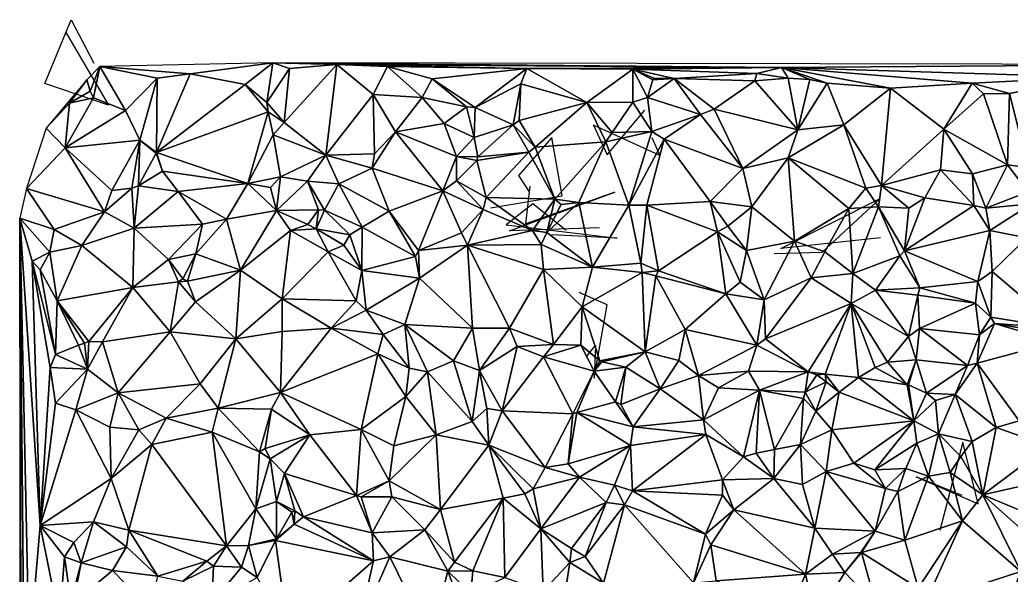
# Model space of a CAD drawing. Header units: metres. Extents: x -15 to 15.3, y -15.8 to 15.8.
# Drawn here: x -14.99 to 2.61, y 5.9 to 15.76 of the extents above; entities that cross this region are included whole.
import ezdxf

# ---------------------------------------------------------------- set-up
doc = ezdxf.new("R2010")
doc.units = ezdxf.units.M
doc.layers.add('CRACKS', color=1, linetype='Continuous')
doc.layers.add('STREET_MESH', color=7, linetype='Continuous')

msp = doc.modelspace()

# ---------------------------------------------------------------- linework, layer by layer
at = {"layer": 'CRACKS'}
for points in [[(-14.179, 15.542, 0.1), (-13.417, 14.244, 0.1), (-14.549, 14.628, 0.1), (-14.079, 15.757, 0.1), (-13.679, 14.988, 0.1)], [(-3.768, 13.667, 0.1), (-3.623, 13.352, 0.1), (-4.803, 13.888, 0.1), (-4.562, 13.363, 0.1), (-3.894, 14.152, 0.1)], [(-6.634, 12.421, 0.1), (-5.36, 12.633, 0.1), (-5.543, 13.667, 0.1), (-6.135, 12.997, 0.1), (-5.945, 12.706, 0.1)], [(-4.696, 12.066, 0.1), (-6.293, 12.014, 0.1), (-4.427, 12.7, 0.1), (-6.004, 12.136, 0.1), (-5.926, 12.805, 0.1)], [(0.293, 11.887, 0.1), (-1.478, 11.697, 0.1), (0.286, 12.586, 0.1), (-0.747, 11.626, 0.1), (-1.595, 11.604, 0.1)], [(-5.297, 12.026, 0.1), (-5.878, 12.495, 0.1), (-6.354, 12.121, 0.1), (-4.382, 11.881, 0.1), (-5.545, 11.94, 0.1)], [(-4.927, 9.784, 0.1), (-4.767, 9.979, 0.1), (-4.794, 9.398, 0.1), (-4.56, 10.7, 0.1), (-5.058, 10.919, 0.1)], [(1.744, 7.316, 0.1), (0.927, 7.649, 0.1), (2.028, 7.168, 0.1), (1.754, 8.261, 0.1), (1.347, 6.697, 0.1)]]:
    msp.add_polyline3d(points, dxfattribs=at)
at = {"layer": 'STREET_MESH'}
for points in [[(-11.967, 14.798), (-10.497, 14.992), (-13.572, 14.928)], [(-10.497, 14.992), (-11.967, 14.798), (-10.986, 14.607)], [(-10.603, 14.29), (-10.497, 14.992), (-10.986, 14.607)], [(-10.497, 14.992), (-10.603, 14.29), (-10.204, 14.892)], [(-10.497, 14.992), (-10.204, 14.892), (-9.36, 14.963)], [(-10.497, 14.992), (-1.465, 14.913), (5.683, 14.964)], [(-10.497, 14.992), (-9.36, 14.963), (-1.465, 14.913)], [(-1.465, 14.913), (4.058, 14.742), (5.683, 14.964)], [(-13.799, 14.692), (-13.74, 14.489), (-13.572, 14.928)], [(-13.74, 14.489), (-13.685, 14.376), (-13.572, 14.928)], [(-13.685, 14.376), (-13.113, 14.151), (-13.572, 14.928)], [(-13.113, 14.151), (-12.55, 14.722), (-13.572, 14.928)], [(-12.55, 14.722), (-11.967, 14.798), (-13.572, 14.928)], [(-11.967, 14.798), (-12.561, 13.403), (-10.986, 14.607)], [(-12.561, 13.403), (-11.967, 14.798), (-12.55, 14.722)], [(-10.204, 14.892), (-10.603, 14.29), (-10.297, 13.937)], [(-9.36, 14.963), (-10.297, 13.937), (-9.558, 13.355)], [(-10.204, 14.892), (-10.297, 13.937), (-9.36, 14.963)], [(-8.714, 14.431), (-9.36, 14.963), (-9.558, 13.355)], [(-5.989, 14.893), (-9.36, 14.963), (-8.462, 14.931)], [(-9.36, 14.963), (-5.989, 14.893), (-1.465, 14.913)], [(-9.36, 14.963), (-8.714, 14.431), (-8.462, 14.931)], [(-8.714, 14.431), (-7.847, 14.38), (-8.462, 14.931)], [(-7.669, 14.712), (-5.989, 14.893), (-8.462, 14.931)], [(-7.847, 14.38), (-7.669, 14.712), (-8.462, 14.931)], [(-6.905, 14.199), (-5.989, 14.893), (-7.669, 14.712)], [(-6.905, 14.199), (-6.096, 14.619), (-5.989, 14.893)], [(-6.096, 14.619), (-4.924, 14.293), (-5.989, 14.893)], [(-5.989, 14.893), (-4.106, 14.882), (-1.465, 14.913)], [(-5.989, 14.893), (-4.924, 14.293), (-4.106, 14.882)], [(-4.924, 14.293), (-4.106, 14.298), (-4.106, 14.882)], [(-4.106, 14.882), (-1.904, 14.806), (-1.465, 14.913)], [(-3.369, 14.719), (-1.904, 14.806), (-4.106, 14.882)], [(-4.106, 14.298), (-3.845, 14.381), (-4.106, 14.882)], [(-3.845, 14.381), (-3.752, 14.69), (-4.106, 14.882)], [(-3.729, 14.722), (-3.369, 14.719), (-4.106, 14.882)], [(-3.752, 14.69), (-3.729, 14.722), (-4.106, 14.882)], [(-1.904, 14.806), (-3.369, 14.719), (-1.938, 14.676)], [(-1.344, 14.725), (-1.904, 14.806), (-1.938, 14.676)], [(-1.904, 14.806), (-1.344, 14.725), (-1.465, 14.913)], [(-1.465, 14.913), (-1.344, 14.725), (-0.962, 14.697)], [(1.923, 14.631), (4.058, 14.742), (-1.465, 14.913)], [(0.47, 14.546), (1.923, 14.631), (-1.465, 14.913)], [(-0.653, 14.633), (-1.465, 14.913), (-0.962, 14.697)], [(-0.653, 14.633), (0.47, 14.546), (-1.465, 14.913)], [(-14.11, 14.279), (-13.799, 14.692), (-14.52, 13.834)], [(-14.11, 14.279), (-13.74, 14.489), (-13.799, 14.692)], [(-12.55, 14.722), (-13.113, 14.151), (-12.857, 13.623)], [(-12.561, 13.403), (-12.55, 14.722), (-12.857, 13.623)], [(-7.847, 14.38), (-7.058, 14.213), (-7.669, 14.712)], [(-7.058, 14.213), (-6.905, 14.199), (-7.669, 14.712)], [(-6.096, 14.619), (-6.905, 14.199), (-6.229, 13.896)], [(-6.123, 13.971), (-6.096, 14.619), (-6.229, 13.896)], [(-6.123, 13.971), (-4.924, 14.293), (-6.096, 14.619)], [(-3.369, 14.719), (-3.845, 14.381), (-2.904, 14.079)], [(-3.752, 14.69), (-3.845, 14.381), (-3.369, 14.719)], [(-3.729, 14.722), (-3.752, 14.69), (-3.369, 14.719)], [(-3.369, 14.719), (-2.904, 14.079), (-2.663, 14.171)], [(-3.369, 14.719), (-2.663, 14.171), (-1.938, 14.676)], [(-1.938, 14.676), (-2.663, 14.171), (-1.175, 13.808)], [(-1.344, 14.725), (-1.938, 14.676), (-1.175, 13.808)], [(-1.344, 14.725), (-1.175, 13.808), (-0.962, 14.697)], [(-1.175, 13.808), (-0.653, 14.633), (-0.962, 14.697)], [(-0.356, 13.895), (-0.653, 14.633), (-1.175, 13.808)], [(0.47, 14.546), (-0.653, 14.633), (-0.356, 13.895)], [(1.923, 14.631), (0.47, 14.546), (1.416, 13.818)], [(2.12, 14.447), (1.923, 14.631), (1.416, 13.818)], [(2.581, 14.449), (4.058, 14.742), (1.923, 14.631)], [(2.12, 14.447), (2.581, 14.449), (1.923, 14.631)], [(2.581, 14.449), (2.918, 13.135), (4.058, 14.742)], [(-13.685, 14.376), (-13.74, 14.489), (-14.11, 14.279)], [(-12.561, 13.403), (-10.583, 14.124), (-10.986, 14.607)], [(-10.583, 14.124), (-10.603, 14.29), (-10.986, 14.607)], [(0.309, 12.816), (0.47, 14.546), (-0.356, 13.895)], [(0.47, 14.546), (0.309, 12.816), (1.416, 13.818)], [(2.551, 13.186), (2.12, 14.447), (1.416, 13.818)], [(2.12, 14.447), (2.551, 13.186), (2.581, 14.449)], [(2.551, 13.186), (2.918, 13.135), (2.581, 14.449)], [(-14.186, 13.487), (-14.11, 14.279), (-14.52, 13.834)], [(-14.186, 13.487), (-13.685, 14.376), (-14.11, 14.279)], [(-13.685, 14.376), (-14.186, 13.487), (-13.113, 14.151)], [(-10.603, 14.29), (-10.583, 14.124), (-10.297, 13.937)], [(-8.692, 13.382), (-8.714, 14.431), (-9.558, 13.355)], [(-7.847, 14.38), (-8.714, 14.431), (-8.319, 13.768)], [(-8.714, 14.431), (-8.692, 13.382), (-8.319, 13.768)], [(-7.455, 13.92), (-7.847, 14.38), (-8.319, 13.768)], [(-7.058, 14.213), (-7.847, 14.38), (-7.455, 13.92)], [(-4.924, 14.293), (-6.123, 13.971), (-5.838, 13.498)], [(-4.584, 13.591), (-4.924, 14.293), (-5.838, 13.498)], [(-4.924, 14.293), (-4.473, 13.758), (-4.106, 14.298)], [(-4.473, 13.758), (-4.924, 14.293), (-4.584, 13.591)], [(-4.473, 13.758), (-3.769, 13.775), (-4.106, 14.298)], [(-3.769, 13.775), (-3.845, 14.381), (-4.106, 14.298)], [(-3.845, 14.381), (-3.769, 13.775), (-2.904, 14.079)], [(-13.113, 14.151), (-14.186, 13.487), (-12.857, 13.623)], [(-10.94, 12.852), (-10.583, 14.124), (-12.561, 13.403)], [(-10.583, 14.124), (-10.94, 12.852), (-10.494, 13.718)], [(-10.297, 13.937), (-10.583, 14.124), (-10.494, 13.718)], [(-6.923, 13.672), (-7.058, 14.213), (-7.455, 13.92)], [(-7.058, 14.213), (-6.923, 13.672), (-6.905, 14.199)], [(-6.905, 14.199), (-6.923, 13.672), (-6.229, 13.896)], [(-2.663, 14.171), (-2.904, 14.079), (-2.151, 13.121)], [(-1.175, 13.808), (-2.663, 14.171), (-2.151, 13.121)], [(-10.297, 13.937), (-10.494, 13.718), (-9.558, 13.355)], [(-7.235, 13.333), (-7.455, 13.92), (-8.319, 13.768)], [(-7.235, 13.333), (-6.923, 13.672), (-7.455, 13.92)], [(-6.123, 13.971), (-6.229, 13.896), (-5.838, 13.498)], [(-2.904, 14.079), (-3.769, 13.775), (-3.55, 13.642)], [(-2.904, 14.079), (-3.55, 13.642), (-2.151, 13.121)], [(-14.871, 12.762), (-14.186, 13.487), (-14.52, 13.834)], [(-8.319, 13.768), (-8.732, 13.125), (-7.477, 12.722)], [(-8.692, 13.382), (-8.732, 13.125), (-8.319, 13.768)], [(-7.235, 13.333), (-8.319, 13.768), (-7.477, 12.722)], [(-6.923, 13.672), (-6.859, 13.328), (-6.229, 13.896)], [(-6.859, 13.328), (-5.954, 13.408), (-6.229, 13.896)], [(-6.229, 13.896), (-5.954, 13.408), (-5.838, 13.498)], [(-4.175, 12.471), (-3.769, 13.775), (-4.584, 13.591)], [(-3.769, 13.775), (-4.473, 13.758), (-4.584, 13.591)], [(-3.769, 13.775), (-4.175, 12.471), (-3.55, 13.642)], [(-1.347, 13.307), (-1.175, 13.808), (-2.151, 13.121)], [(-1.347, 13.307), (-0.356, 13.895), (-1.175, 13.808)], [(-1.347, 13.307), (0.03, 12.768), (-0.356, 13.895)], [(0.03, 12.768), (0.309, 12.816), (-0.356, 13.895)], [(0.309, 12.816), (1.361, 13.095), (1.416, 13.818)], [(1.361, 13.095), (1.926, 13.025), (1.416, 13.818)], [(1.926, 13.025), (2.551, 13.186), (1.416, 13.818)], [(-14.186, 13.487), (-13.357, 12.731), (-12.857, 13.623)], [(-13.357, 12.731), (-12.999, 12.769), (-12.857, 13.623)], [(-12.999, 12.769), (-12.884, 12.814), (-12.857, 13.623)], [(-12.884, 12.814), (-12.571, 13.392), (-12.857, 13.623)], [(-12.571, 13.392), (-12.561, 13.403), (-12.857, 13.623)], [(-10.94, 12.852), (-10.359, 12.971), (-10.494, 13.718)], [(-10.494, 13.718), (-10.359, 12.971), (-9.558, 13.355)], [(-6.859, 13.328), (-6.923, 13.672), (-7.235, 13.333)], [(-5.489, 12.574), (-4.584, 13.591), (-5.838, 13.498)], [(-4.584, 13.591), (-5.489, 12.574), (-5.064, 12.513)], [(-4.175, 12.471), (-4.584, 13.591), (-5.064, 12.513)], [(-4.175, 12.471), (-3.854, 12.467), (-3.55, 13.642)], [(-3.854, 12.467), (-2.733, 12.532), (-3.55, 13.642)], [(-3.55, 13.642), (-2.733, 12.532), (-2.151, 13.121)], [(-13.486, 12.353), (-14.186, 13.487), (-14.871, 12.762)], [(-13.486, 12.353), (-13.357, 12.731), (-14.186, 13.487)], [(-12.884, 12.814), (-12.454, 13.069), (-12.571, 13.392)], [(-12.454, 13.069), (-12.561, 13.403), (-12.571, 13.392)], [(-12.454, 13.069), (-10.94, 12.852), (-12.561, 13.403)], [(-8.732, 13.125), (-8.692, 13.382), (-9.558, 13.355)], [(-6.71, 12.602), (-5.954, 13.408), (-6.876, 13.261)], [(-5.954, 13.408), (-6.859, 13.328), (-6.876, 13.261)], [(-5.489, 12.574), (-5.954, 13.408), (-6.71, 12.602)], [(-5.954, 13.408), (-5.489, 12.574), (-5.838, 13.498)], [(-10.359, 12.971), (-9.88, 12.894), (-9.558, 13.355)], [(-9.88, 12.894), (-9.323, 12.849), (-9.558, 13.355)], [(-9.323, 12.849), (-8.732, 13.125), (-9.558, 13.355)], [(-7.237, 12.902), (-7.235, 13.333), (-7.477, 12.722)], [(-7.235, 13.333), (-7.237, 12.902), (-6.876, 13.261)], [(-7.237, 12.902), (-6.71, 12.602), (-6.876, 13.261)], [(-6.859, 13.328), (-7.235, 13.333), (-6.876, 13.261)], [(-1.99, 12.438), (-1.347, 13.307), (-2.151, 13.121)], [(-1.232, 11.829), (-1.347, 13.307), (-1.99, 12.438)], [(-0.27, 12.409), (0.03, 12.768), (-1.347, 13.307)], [(-1.232, 11.829), (-0.27, 12.409), (-1.347, 13.307)], [(-12.454, 13.069), (-12.884, 12.814), (-12.181, 12.714)], [(-10.94, 12.852), (-12.454, 13.069), (-12.181, 12.714)], [(-8.732, 13.125), (-9.323, 12.849), (-8.429, 12.36)], [(-8.732, 13.125), (-8.429, 12.36), (-7.477, 12.722)], [(-2.733, 12.532), (-1.99, 12.438), (-2.151, 13.121)], [(1.079, 12.596), (1.361, 13.095), (0.309, 12.816)], [(1.951, 12.465), (1.361, 13.095), (1.079, 12.596)], [(1.361, 13.095), (1.951, 12.465), (1.926, 13.025)], [(2.163, 12.413), (2.551, 13.186), (1.926, 13.025)], [(2.551, 13.186), (2.163, 12.413), (2.914, 12.708)], [(2.918, 13.135), (2.551, 13.186), (2.914, 12.708)], [(-11.32, 12.22), (-10.94, 12.852), (-12.181, 12.714)], [(-10.94, 12.852), (-11.32, 12.22), (-10.43, 12.373)], [(-10.94, 12.852), (-10.54, 12.781), (-10.359, 12.971)], [(-10.54, 12.781), (-10.94, 12.852), (-10.43, 12.373)], [(-10.359, 12.971), (-10.54, 12.781), (-10.43, 12.373)], [(-9.88, 12.894), (-10.359, 12.971), (-10.43, 12.373)], [(-9.688, 12.385), (-9.88, 12.894), (-10.43, 12.373)], [(-9.323, 12.849), (-9.88, 12.894), (-9.581, 12.381)], [(-9.88, 12.894), (-9.688, 12.385), (-9.581, 12.381)], [(-6.765, 12.394), (-7.237, 12.902), (-7.477, 12.722)], [(-6.765, 12.394), (-6.71, 12.602), (-7.237, 12.902)], [(1.951, 12.465), (2.163, 12.413), (1.926, 13.025)], [(-14.381, 12.036), (-14.871, 12.762), (-14.99, 12.235)], [(-14.381, 12.036), (-13.486, 12.353), (-14.871, 12.762)], [(-12.999, 12.769), (-13.357, 12.731), (-13.486, 12.353)], [(-12.957, 12.062), (-12.999, 12.769), (-13.486, 12.353)], [(-12.884, 12.814), (-12.999, 12.769), (-12.957, 12.062)], [(-12.884, 12.814), (-12.957, 12.062), (-12.181, 12.714)], [(-12.957, 12.062), (-11.749, 12.13), (-12.181, 12.714)], [(-11.749, 12.13), (-11.32, 12.22), (-12.181, 12.714)], [(-8.912, 12.08), (-9.323, 12.849), (-9.581, 12.381)], [(-9.323, 12.849), (-8.912, 12.08), (-8.429, 12.36)], [(-8.429, 12.36), (-7.908, 11.663), (-7.477, 12.722)], [(-7.908, 11.663), (-7.147, 11.978), (-7.477, 12.722)], [(-7.147, 11.978), (-6.765, 12.394), (-7.477, 12.722)], [(0.03, 12.768), (-0.27, 12.409), (0.259, 12.437)], [(0.309, 12.816), (0.03, 12.768), (0.259, 12.437)], [(0.796, 12.416), (0.309, 12.816), (0.259, 12.437)], [(0.796, 12.416), (1.079, 12.596), (0.309, 12.816)], [(2.163, 12.413), (2.977, 12.493), (2.914, 12.708)], [(-6.765, 12.394), (-5.885, 12.02), (-6.71, 12.602)], [(-5.885, 12.02), (-5.489, 12.574), (-6.71, 12.602)], [(-5.489, 12.574), (-5.885, 12.02), (-5.633, 11.983)], [(-5.376, 12.481), (-5.489, 12.574), (-5.633, 11.983)], [(-5.064, 12.513), (-5.633, 11.983), (-4.819, 11.368)], [(-5.376, 12.481), (-5.633, 11.983), (-5.064, 12.513)], [(-5.489, 12.574), (-5.376, 12.481), (-5.064, 12.513)], [(-4.175, 12.471), (-5.064, 12.513), (-4.819, 11.368)], [(-3.854, 12.467), (-2.599, 11.998), (-2.733, 12.532)], [(-2.733, 12.532), (-2.415, 12.094), (-1.99, 12.438)], [(-2.599, 11.998), (-2.415, 12.094), (-2.733, 12.532)], [(1.079, 12.596), (0.796, 12.416), (0.718, 11.657)], [(1.951, 12.465), (1.079, 12.596), (0.718, 11.657)], [(-14.381, 12.036), (-13.89, 11.75), (-13.486, 12.353)], [(-13.89, 11.75), (-12.957, 12.062), (-13.486, 12.353)], [(-10.43, 12.373), (-11.32, 12.22), (-11.07, 11.317)], [(-10.186, 12.022), (-10.43, 12.373), (-11.07, 11.317)], [(-9.875, 12.126), (-9.688, 12.385), (-10.43, 12.373)], [(-10.186, 12.022), (-9.875, 12.126), (-10.43, 12.373)], [(-9.688, 12.385), (-9.875, 12.126), (-9.729, 12.046)], [(-9.688, 12.385), (-9.729, 12.046), (-9.581, 12.381)], [(-9.729, 12.046), (-9.132, 11.943), (-9.581, 12.381)], [(-9.132, 11.943), (-8.912, 12.08), (-9.581, 12.381)], [(-8.912, 12.08), (-7.966, 11.56), (-8.429, 12.36)], [(-7.966, 11.56), (-7.908, 11.663), (-8.429, 12.36)], [(-6.765, 12.394), (-7.147, 11.978), (-7.041, 11.76)], [(-5.885, 12.02), (-6.765, 12.394), (-7.041, 11.76)], [(-3.961, 11.441), (-4.175, 12.471), (-4.819, 11.368)], [(-4.175, 12.471), (-3.961, 11.441), (-3.854, 12.467)], [(-3.854, 12.467), (-3.961, 11.441), (-3.65, 11.304)], [(-2.599, 11.998), (-3.854, 12.467), (-3.65, 11.304)], [(-2.415, 12.094), (-2.084, 11.666), (-1.99, 12.438)], [(-2.084, 11.666), (-1.232, 11.829), (-1.99, 12.438)], [(-0.27, 12.409), (-1.232, 11.829), (-0.693, 11.639)], [(-0.199, 11.258), (-0.27, 12.409), (-0.693, 11.639)], [(-0.27, 12.409), (-0.199, 11.258), (0.259, 12.437)], [(-0.199, 11.258), (0.639, 11.571), (0.259, 12.437)], [(0.639, 11.571), (0.718, 11.657), (0.259, 12.437)], [(0.718, 11.657), (0.796, 12.416), (0.259, 12.437)], [(2.237, 12.017), (1.951, 12.465), (0.718, 11.657)], [(2.163, 12.413), (1.951, 12.465), (2.237, 12.017)], [(2.977, 12.493), (2.163, 12.413), (2.237, 12.017)], [(2.893, 11.89), (2.977, 12.493), (2.237, 12.017)], [(-14.961, -10.81), (-14.958, 0.495), (-14.99, 12.235)], [(-14.96, -11.73), (-14.961, -10.81), (-14.99, 12.235)], [(-14.77, 11.475), (-14.457, 11.633), (-14.99, 12.235)], [(-14.958, 0.495), (-14.893, 2.12), (-14.99, 12.235)], [(-14.893, 2.12), (-14.824, 4.499), (-14.99, 12.235)], [(-14.457, 11.633), (-14.381, 12.036), (-14.99, 12.235)], [(-14.824, 4.499), (-14.627, 6.784), (-14.99, 12.235)], [(-14.627, 6.784), (-14.77, 11.475), (-14.99, 12.235)], [(-11.32, 12.22), (-11.863, 11.605), (-11.07, 11.317)], [(-11.863, 11.605), (-11.32, 12.22), (-11.749, 12.13)], [(-13.89, 11.75), (-14.381, 12.036), (-14.457, 11.633)], [(-12.957, 12.062), (-13.89, 11.75), (-12.982, 11.005)], [(-12.351, 11.502), (-12.957, 12.062), (-12.982, 11.005)], [(-12.351, 11.502), (-11.749, 12.13), (-12.957, 12.062)], [(-12.351, 11.502), (-11.863, 11.605), (-11.749, 12.13)], [(-10.186, 12.022), (-11.07, 11.317), (-10.332, 10.806)], [(-9.513, 11.64), (-10.186, 12.022), (-10.332, 10.806)], [(-9.729, 12.046), (-9.875, 12.126), (-10.186, 12.022)], [(-9.513, 11.64), (-9.729, 12.046), (-10.186, 12.022)], [(-9.513, 11.64), (-9.238, 11.761), (-9.729, 12.046)], [(-9.238, 11.761), (-9.132, 11.943), (-9.729, 12.046)], [(-8.912, 12.08), (-9.132, 11.943), (-8.919, 11.312)], [(-7.966, 11.56), (-8.912, 12.08), (-8.919, 11.312)], [(-7.147, 11.978), (-7.908, 11.663), (-7.041, 11.76)], [(-5.735, 11.77), (-5.885, 12.02), (-7.041, 11.76)], [(-5.885, 12.02), (-5.735, 11.77), (-5.633, 11.983)], [(-5.633, 11.983), (-5.735, 11.77), (-4.819, 11.368)], [(-2.455, 10.898), (-2.599, 11.998), (-3.65, 11.304)], [(-2.084, 11.666), (-2.415, 12.094), (-2.599, 11.998)], [(-2.599, 11.998), (-2.455, 10.898), (-2.197, 11.101)], [(-2.084, 11.666), (-2.599, 11.998), (-2.197, 11.101)], [(2.022, 11.113), (2.237, 12.017), (0.718, 11.657)], [(2.277, 11.293), (2.237, 12.017), (2.022, 11.113)], [(2.277, 11.293), (2.893, 11.89), (2.237, 12.017)], [(-9.132, 11.943), (-9.238, 11.761), (-8.919, 11.312)], [(-1.232, 11.829), (-2.084, 11.666), (-1.771, 10.787)], [(-1.232, 11.829), (-1.771, 10.787), (-0.94, 11.18)], [(-0.693, 11.639), (-1.232, 11.829), (-0.94, 11.18)], [(2.893, 11.89), (2.277, 11.293), (3.462, 10.284)], [(-14.77, 11.475), (-14.627, 11.319), (-14.457, 11.633)], [(-14.457, 11.633), (-14.627, 11.319), (-14.33, 10.774)], [(-13.89, 11.75), (-14.457, 11.633), (-14.33, 10.774)], [(-12.982, 11.005), (-13.89, 11.75), (-14.33, 10.774)], [(-9.02, 10.774), (-9.513, 11.64), (-10.332, 10.806)], [(-9.238, 11.761), (-9.513, 11.64), (-8.919, 11.312)], [(-9.513, 11.64), (-9.02, 10.774), (-8.919, 11.312)], [(-7.908, 11.663), (-7.966, 11.56), (-7.894, 11.173)], [(-7.908, 11.663), (-7.894, 11.173), (-7.041, 11.76)], [(-7.894, 11.173), (-6.952, 10.287), (-7.041, 11.76)], [(-5.69, 11.327), (-5.735, 11.77), (-7.041, 11.76)], [(-6.293, 10.284), (-5.69, 11.327), (-7.041, 11.76)], [(-6.952, 10.287), (-6.293, 10.284), (-7.041, 11.76)], [(-5.735, 11.77), (-5.69, 11.327), (-4.819, 11.368)], [(-2.084, 11.666), (-2.197, 11.101), (-1.771, 10.787)], [(-0.199, 11.258), (-0.693, 11.639), (-0.94, 11.18)], [(0.639, 11.571), (0.994, 11), (0.718, 11.657)], [(0.994, 11), (2.022, 11.113), (0.718, 11.657)], [(-14.359, 9.819), (-14.77, 11.475), (-14.452, 9.587)], [(-14.627, 11.319), (-14.77, 11.475), (-14.359, 9.819)], [(-14.77, 11.475), (-14.627, 6.784), (-14.452, 9.587)], [(-12.351, 11.502), (-12.982, 11.005), (-12.175, 11.108)], [(-12.095, 11.16), (-11.863, 11.605), (-12.351, 11.502)], [(-12.095, 11.16), (-12.351, 11.502), (-12.175, 11.108)], [(-11.863, 11.605), (-12.095, 11.16), (-12.011, 11.119)], [(-11.863, 11.605), (-12.011, 11.119), (-11.07, 11.317)], [(-7.894, 11.173), (-7.966, 11.56), (-8.919, 11.312)], [(0.639, 11.571), (-0.199, 11.258), (0.206, 10.962)], [(0.994, 11), (0.639, 11.571), (0.206, 10.962)], [(-14.627, 11.319), (-14.359, 9.819), (-14.33, 10.774)], [(-12.011, 11.119), (-11.869, 10.756), (-11.07, 11.317)], [(-11.07, 11.317), (-11.869, 10.756), (-11.156, 10.095)], [(-10.332, 10.806), (-11.07, 11.317), (-11.156, 10.095)], [(-9.02, 10.774), (-8.839, 10.608), (-8.919, 11.312)], [(-8.839, 10.608), (-7.894, 11.173), (-8.919, 11.312)], [(-5.69, 11.327), (-6.293, 10.284), (-5.512, 9.994)], [(-5.69, 11.327), (-5.002, 10.666), (-4.819, 11.368)], [(-5.002, 10.666), (-5.69, 11.327), (-5.512, 9.994)], [(-5.002, 10.666), (-3.94, 11.273), (-4.819, 11.368)], [(-3.888, 9.868), (-3.94, 11.273), (-5.002, 10.666)], [(-3.94, 11.273), (-3.961, 11.441), (-4.819, 11.368)], [(-3.961, 11.441), (-3.94, 11.273), (-3.65, 11.304)], [(-3.94, 11.273), (-3.699, 11.217), (-3.65, 11.304)], [(-3.94, 11.273), (-3.888, 9.868), (-3.699, 11.217)], [(-3.699, 11.217), (-2.455, 10.898), (-3.65, 11.304)], [(2.277, 11.293), (2.022, 11.113), (2.251, 10.482)], [(3.462, 10.284), (2.277, 11.293), (2.251, 10.482)], [(-12.982, 11.005), (-12.322, 10.221), (-12.175, 11.108)], [(-12.322, 10.221), (-11.869, 10.756), (-12.175, 11.108)], [(-12.011, 11.119), (-12.095, 11.16), (-12.175, 11.108)], [(-11.869, 10.756), (-12.011, 11.119), (-12.175, 11.108)], [(-8.839, 10.608), (-8.156, 10.35), (-7.894, 11.173)], [(-8.156, 10.35), (-6.952, 10.287), (-7.894, 11.173)], [(-3.699, 11.217), (-3.888, 9.868), (-3.177, 10.264)], [(-2.455, 10.898), (-3.699, 11.217), (-3.177, 10.264)], [(-2.197, 11.101), (-2.455, 10.898), (-1.771, 10.787)], [(-1.771, 10.787), (-1.746, 10.097), (-0.94, 11.18)], [(-1.746, 10.097), (-0.229, 10.722), (-0.94, 11.18)], [(-0.229, 10.722), (-0.199, 11.258), (-0.94, 11.18)], [(-0.199, 11.258), (-0.229, 10.722), (0.206, 10.962)], [(0.994, 11), (1.978, 10.727), (2.022, 11.113)], [(2.022, 11.113), (1.978, 10.727), (2.251, 10.482)], [(-13.762, 10.049), (-12.982, 11.005), (-14.33, 10.774)], [(-12.982, 11.005), (-13.762, 10.049), (-13.524, 10.043)], [(-12.322, 10.221), (-12.982, 11.005), (-13.524, 10.043)], [(-0.229, 10.722), (0.789, 10.14), (0.206, 10.962)], [(0.955, 10.87), (0.994, 11), (0.206, 10.962)], [(0.789, 10.14), (0.955, 10.87), (0.206, 10.962)], [(1.978, 10.727), (0.994, 11), (0.955, 10.87)], [(-14.33, 10.774), (-14.359, 9.819), (-13.946, 9.983)], [(-13.839, 10.021), (-14.33, 10.774), (-13.946, 9.983)], [(-13.839, 10.021), (-13.762, 10.049), (-14.33, 10.774)], [(-11.869, 10.756), (-12.322, 10.221), (-11.156, 10.095)], [(-10.332, 10.226), (-10.332, 10.806), (-11.156, 10.095)], [(-10.332, 10.226), (-9.461, 10.284), (-10.332, 10.806)], [(-9.461, 10.284), (-9.02, 10.774), (-10.332, 10.806)], [(-8.839, 10.608), (-9.02, 10.774), (-9.461, 10.284)], [(-1.9, 9.985), (-2.455, 10.898), (-3.177, 10.264)], [(-2.455, 10.898), (-1.9, 9.985), (-1.771, 10.787)], [(-1.9, 9.985), (-1.746, 10.097), (-1.771, 10.787)], [(0.789, 10.14), (0.984, 10.278), (0.955, 10.87)], [(0.984, 10.278), (1.978, 10.727), (0.955, 10.87)], [(-8.839, 10.608), (-9.461, 10.284), (-8.539, 10.173)], [(-8.156, 10.35), (-8.839, 10.608), (-8.539, 10.173)], [(-5.028, 9.982), (-5.002, 10.666), (-5.512, 9.994)], [(-5.002, 10.666), (-5.028, 9.982), (-4.69, 9.708)], [(-3.888, 9.868), (-5.002, 10.666), (-4.69, 9.708)], [(-0.229, 10.722), (-1.746, 10.097), (-0.991, 9.509)], [(-0.69, 9.471), (-0.229, 10.722), (-0.991, 9.509)], [(-0.69, 9.471), (-0.099, 9.408), (-0.229, 10.722)], [(-0.229, 10.722), (0.196, 9.589), (0.42, 9.681)], [(-0.099, 9.408), (0.196, 9.589), (-0.229, 10.722)], [(0.789, 10.14), (-0.229, 10.722), (0.42, 9.681)], [(0.984, 10.278), (2.053, 10.169), (1.978, 10.727)], [(1.978, 10.727), (2.053, 10.169), (2.251, 10.482)], [(2.053, 10.169), (2.32, 10.368), (2.251, 10.482)], [(2.32, 10.368), (3.462, 10.284), (2.251, 10.482)], [(-13.242, 9.139), (-12.322, 10.221), (-13.524, 10.043)], [(-12.322, 10.221), (-13.242, 9.139), (-11.79, 9.298)], [(-12.322, 10.221), (-11.79, 9.298), (-11.156, 10.095)], [(-10.332, 10.226), (-11.156, 10.095), (-10.36, 9.142)], [(-9.461, 10.284), (-10.332, 10.226), (-10.36, 9.142)], [(-8.631, 9.83), (-9.461, 10.284), (-10.36, 9.142)], [(-9.461, 10.284), (-8.631, 9.83), (-8.539, 10.173)], [(-8.076, 9.576), (-8.156, 10.35), (-8.539, 10.173)], [(-6.952, 10.287), (-8.156, 10.35), (-7.291, 9.707)], [(-8.156, 10.35), (-7.75, 9.514), (-7.291, 9.707)], [(-7.75, 9.514), (-8.156, 10.35), (-8.076, 9.576)], [(-6.83, 9.535), (-6.952, 10.287), (-7.291, 9.707)], [(-6.952, 10.287), (-6.83, 9.535), (-6.293, 10.284)], [(-6.83, 9.535), (-6.156, 9.962), (-6.293, 10.284)], [(-6.293, 10.284), (-6.156, 9.962), (-5.512, 9.994)], [(-3.888, 9.868), (-3.285, 9.715), (-3.177, 10.264)], [(-3.285, 9.715), (-2.94, 9.447), (-3.177, 10.264)], [(-2.94, 9.447), (-1.9, 9.985), (-3.177, 10.264)], [(0.984, 10.278), (0.789, 10.14), (0.928, 9.723)], [(1.836, 9.625), (0.984, 10.278), (0.928, 9.723)], [(1.836, 9.625), (2.053, 10.169), (0.984, 10.278)], [(2.32, 10.368), (2.012, 9.665), (3.419, 10.044)], [(2.32, 10.368), (2.053, 10.169), (2.012, 9.665)], [(3.442, 10.172), (2.32, 10.368), (3.419, 10.044)], [(2.32, 10.368), (3.442, 10.172), (3.462, 10.284)], [(-13.762, 10.049), (-13.839, 10.021), (-13.789, 9.56)], [(-13.524, 10.043), (-13.762, 10.049), (-13.789, 9.56)], [(-13.242, 9.139), (-13.524, 10.043), (-13.789, 9.56)], [(-11.79, 9.298), (-11.469, 8.866), (-11.156, 10.095)], [(-11.156, 10.095), (-11.469, 8.866), (-10.36, 9.142)], [(-8.631, 9.83), (-8.076, 9.576), (-8.539, 10.173)], [(-1.746, 10.097), (-1.9, 9.985), (-0.991, 9.509)], [(0.928, 9.723), (0.789, 10.14), (0.42, 9.681)], [(2.053, 10.169), (1.836, 9.625), (2.012, 9.665)], [(2.012, 9.665), (2.757, 8.639), (3.419, 10.044)], [(-14.359, 9.819), (-13.789, 9.56), (-13.946, 9.983)], [(-13.789, 9.56), (-13.839, 10.021), (-13.946, 9.983)], [(-6.425, 8.822), (-6.156, 9.962), (-6.83, 9.535)], [(-6.156, 9.962), (-6.425, 8.822), (-5.689, 9.776)], [(-6.156, 9.962), (-5.689, 9.776), (-5.512, 9.994)], [(-5.689, 9.776), (-5.028, 9.982), (-5.512, 9.994)], [(-5.028, 9.982), (-5.689, 9.776), (-4.789, 9.524)], [(-5.028, 9.982), (-4.789, 9.524), (-4.69, 9.708)], [(-3.888, 9.868), (-4.69, 9.708), (-4.654, 9.69)], [(-4.23, 9.592), (-3.888, 9.868), (-4.654, 9.69)], [(-3.617, 9.21), (-3.888, 9.868), (-4.23, 9.592)], [(-3.888, 9.868), (-3.617, 9.21), (-3.285, 9.715)], [(-2.05, 9.525), (-1.9, 9.985), (-2.94, 9.447)], [(-1.9, 9.985), (-2.05, 9.525), (-0.991, 9.509)], [(-14.359, 9.819), (-14.452, 9.587), (-13.789, 9.56)], [(-8.927, 8.49), (-8.631, 9.83), (-10.36, 9.142)], [(-8.631, 9.83), (-8.927, 8.49), (-8.133, 9.074)], [(-8.076, 9.576), (-8.631, 9.83), (-8.133, 9.074)], [(-7.75, 9.514), (-6.956, 8.631), (-7.291, 9.707)], [(-6.956, 8.631), (-6.83, 9.535), (-7.291, 9.707)], [(-6.425, 8.822), (-5.169, 8.764), (-5.689, 9.776)], [(-5.689, 9.776), (-5.169, 8.764), (-4.789, 9.524)], [(-4.69, 9.708), (-4.789, 9.524), (-4.654, 9.69)], [(-4.789, 9.524), (-4.23, 9.592), (-4.654, 9.69)], [(-3.285, 9.715), (-3.617, 9.21), (-2.94, 9.447)], [(0.767, 9.278), (0.928, 9.723), (0.42, 9.681)], [(0.767, 9.278), (0.792, 9.282), (0.928, 9.723)], [(0.792, 9.282), (1.112, 9.134), (0.928, 9.723)], [(1.112, 9.134), (1.836, 9.625), (0.928, 9.723)], [(-14.452, 9.587), (-14.627, 6.784), (-14.354, 8.958)], [(-13.789, 9.56), (-14.452, 9.587), (-14.354, 8.958)], [(-13.789, 9.56), (-14.354, 8.958), (-13.993, 8.837)], [(-13.242, 9.139), (-13.789, 9.56), (-13.993, 8.837)], [(-7.75, 9.514), (-8.076, 9.576), (-8.133, 9.074)], [(-7.597, 8.393), (-7.75, 9.514), (-8.133, 9.074)], [(-7.597, 8.393), (-6.956, 8.631), (-7.75, 9.514)], [(-6.956, 8.631), (-6.7, 8.861), (-6.83, 9.535)], [(-6.7, 8.861), (-6.425, 8.822), (-6.83, 9.535)], [(-5.169, 8.764), (-5.099, 8.79), (-4.789, 9.524)], [(-4.789, 9.524), (-5.099, 8.79), (-4.414, 8.979)], [(-4.23, 9.592), (-4.789, 9.524), (-4.414, 8.979)], [(-4.316, 8.933), (-4.23, 9.592), (-4.414, 8.979)], [(-4.316, 8.933), (-3.617, 9.21), (-4.23, 9.592)], [(-2.05, 9.525), (-2.94, 9.447), (-2.585, 9.23)], [(-1.858, 9.184), (-2.05, 9.525), (-2.585, 9.23)], [(-2.05, 9.525), (-1.858, 9.184), (-0.991, 9.509)], [(-1.858, 9.184), (-1.044, 9.148), (-0.991, 9.509)], [(-1.044, 9.148), (-0.835, 9.457), (-0.991, 9.509)], [(-0.835, 9.457), (-0.69, 9.471), (-0.991, 9.509)], [(0.767, 9.278), (0.196, 9.589), (-0.099, 9.408)], [(0.196, 9.589), (0.767, 9.278), (0.42, 9.681)], [(1.836, 9.625), (1.112, 9.134), (1.618, 9.112)], [(2.012, 9.665), (1.618, 9.112), (2.347, 8.523)], [(1.836, 9.625), (1.618, 9.112), (2.012, 9.665)], [(2.757, 8.639), (2.012, 9.665), (2.347, 8.523)], [(-3.617, 9.21), (-2.852, 8.659), (-2.94, 9.447)], [(-2.94, 9.447), (-2.852, 8.659), (-2.585, 9.23)], [(-0.835, 9.457), (-1.044, 9.148), (-0.673, 9.336)], [(-1.044, 9.148), (-0.857, 8.816), (-0.673, 9.336)], [(-0.673, 9.336), (-0.857, 8.816), (-0.441, 9.149)], [(-0.69, 9.471), (-0.835, 9.457), (-0.673, 9.336)], [(-0.69, 9.471), (-0.673, 9.336), (-0.441, 9.149)], [(-0.099, 9.408), (-0.69, 9.471), (-0.441, 9.149)], [(-0.099, 9.408), (-0.441, 9.149), (0.888, 8.643)], [(0.767, 9.278), (-0.099, 9.408), (0.888, 8.643)], [(-13.242, 9.139), (-12.39, 8.688), (-11.79, 9.298)], [(-12.39, 8.688), (-11.469, 8.866), (-11.79, 9.298)], [(-4.097, 8.536), (-3.617, 9.21), (-4.316, 8.933)], [(-3.617, 9.21), (-4.097, 8.536), (-2.852, 8.659)], [(-2.852, 8.659), (-1.858, 9.184), (-2.585, 9.23)], [(-2.852, 8.659), (-2.139, 8.001), (-1.858, 9.184)], [(-2.139, 8.001), (-1.913, 8.066), (-1.858, 9.184)], [(-1.858, 9.184), (-1.913, 8.066), (-1.59, 8.136)], [(-1.073, 9.036), (-1.858, 9.184), (-1.59, 8.136)], [(-1.073, 9.036), (-1.044, 9.148), (-1.858, 9.184)], [(0.792, 9.282), (0.767, 9.278), (0.888, 8.643)], [(1.112, 9.134), (0.792, 9.282), (0.888, 8.643)], [(-13.392, 8.529), (-13.242, 9.139), (-13.993, 8.837)], [(-12.877, 8.483), (-13.242, 9.139), (-13.392, 8.529)], [(-13.242, 9.139), (-12.877, 8.483), (-12.39, 8.688)], [(-11.469, 8.866), (-10.522, 8.85), (-10.36, 9.142)], [(-10.522, 8.85), (-9.841, 8.392), (-10.36, 9.142)], [(-9.841, 8.392), (-8.927, 8.49), (-10.36, 9.142)], [(-8.927, 8.49), (-8.349, 8.196), (-8.133, 9.074)], [(-8.349, 8.196), (-7.597, 8.393), (-8.133, 9.074)], [(-5.099, 8.79), (-4.097, 8.536), (-4.414, 8.979)], [(-4.097, 8.536), (-4.316, 8.933), (-4.414, 8.979)], [(-1.13, 8.219), (-1.073, 9.036), (-1.59, 8.136)], [(-1.073, 9.036), (-1.13, 8.219), (-0.857, 8.816)], [(-1.044, 9.148), (-1.073, 9.036), (-0.857, 8.816)], [(-0.857, 8.816), (-0.571, 8.48), (-0.441, 9.149)], [(-0.441, 9.149), (-0.571, 8.48), (0.888, 8.643)], [(1.267, 9.005), (1.112, 9.134), (0.888, 8.643)], [(1.326, 8.414), (1.267, 9.005), (0.888, 8.643)], [(1.112, 9.134), (1.267, 9.005), (1.618, 9.112)], [(1.267, 9.005), (1.326, 8.414), (1.618, 9.112)], [(1.326, 8.414), (1.921, 8.273), (1.618, 9.112)], [(1.618, 9.112), (1.921, 8.273), (2.347, 8.523)], [(-14.354, 8.958), (-14.627, 6.784), (-13.993, 8.837)], [(-14.627, 6.784), (-13.368, 7.619), (-13.993, 8.837)], [(-13.368, 7.619), (-13.392, 8.529), (-13.993, 8.837)], [(-11.469, 8.866), (-12.39, 8.688), (-11.574, 8.441)], [(-10.733, 8.092), (-11.469, 8.866), (-11.574, 8.441)], [(-10.733, 8.092), (-10.522, 8.85), (-11.469, 8.866)], [(-10.634, 8.151), (-10.522, 8.85), (-10.733, 8.092)], [(-10.522, 8.85), (-10.634, 8.151), (-9.841, 8.392)], [(-6.66, 8.209), (-6.7, 8.861), (-6.956, 8.631)], [(-6.7, 8.861), (-6.66, 8.209), (-6.425, 8.822)], [(-6.425, 8.822), (-6.66, 8.209), (-5.66, 7.812)], [(-5.169, 8.764), (-6.425, 8.822), (-5.66, 7.812)], [(-1.13, 8.219), (-0.571, 8.48), (-0.857, 8.816)], [(-12.39, 8.688), (-12.877, 8.483), (-12.644, 8.223)], [(-11.574, 8.441), (-12.39, 8.688), (-12.644, 8.223)], [(-7.597, 8.393), (-6.66, 8.209), (-6.956, 8.631)], [(-5.256, 7.879), (-5.169, 8.764), (-5.66, 7.812)], [(-5.099, 8.79), (-5.169, 8.764), (-5.256, 7.879)], [(-4.149, 8.205), (-5.099, 8.79), (-5.256, 7.879)], [(-4.097, 8.536), (-5.099, 8.79), (-4.149, 8.205)], [(-2.852, 8.659), (-4.097, 8.536), (-2.81, 8.399)], [(-2.139, 8.001), (-2.852, 8.659), (-2.81, 8.399)], [(-0.571, 8.48), (-0.182, 7.893), (0.888, 8.643)], [(-0.182, 7.893), (0.195, 7.775), (0.888, 8.643)], [(0.195, 7.775), (0.939, 8.244), (0.888, 8.643)], [(0.939, 8.244), (1.326, 8.414), (0.888, 8.643)], [(3.269, 8.201), (2.757, 8.639), (2.347, 8.523)], [(-13.368, 7.619), (-12.877, 8.483), (-13.392, 8.529)], [(-12.877, 8.483), (-13.368, 7.619), (-12.644, 8.223)], [(-9.013, 7.316), (-8.927, 8.49), (-9.841, 8.392)], [(-8.927, 8.49), (-9.013, 7.316), (-8.432, 7.576)], [(-8.349, 8.196), (-8.927, 8.49), (-8.432, 7.576)], [(-4.097, 8.536), (-4.149, 8.205), (-2.81, 8.399)], [(-1.13, 8.219), (-0.669, 7.744), (-0.571, 8.48)], [(-0.571, 8.48), (-0.669, 7.744), (-0.182, 7.893)], [(2.347, 8.523), (1.921, 8.273), (2.113, 7.328)], [(3.269, 8.201), (2.347, 8.523), (2.113, 7.328)], [(-11.318, 6.423), (-11.574, 8.441), (-12.644, 8.223)], [(-11.574, 8.441), (-11.318, 6.423), (-10.8, 7.083)], [(-10.733, 8.092), (-11.574, 8.441), (-10.8, 7.083)], [(-10.634, 8.151), (-10.547, 7.965), (-9.841, 8.392)], [(-10.547, 7.965), (-10.288, 7.709), (-9.841, 8.392)], [(-10.288, 7.709), (-9.013, 7.316), (-9.841, 8.392)], [(-7.521, 7.067), (-7.597, 8.393), (-8.432, 7.576)], [(-7.597, 8.393), (-8.349, 8.196), (-8.432, 7.576)], [(-6.66, 8.209), (-7.597, 8.393), (-7.521, 7.067)], [(-4.149, 8.205), (-4.112, 7.4), (-2.81, 8.399)], [(-2.81, 8.399), (-4.112, 7.4), (-2.514, 7.593)], [(-2.139, 8.001), (-2.81, 8.399), (-2.514, 7.593)], [(1.326, 8.414), (0.939, 8.244), (1.144, 7.66)], [(1.529, 7.723), (1.326, 8.414), (1.144, 7.66)], [(1.717, 8.007), (1.326, 8.414), (1.529, 7.723)], [(1.921, 8.273), (1.326, 8.414), (1.717, 8.007)], [(-13.368, 7.619), (-13.054, 6.704), (-12.644, 8.223)], [(-13.054, 6.704), (-11.318, 6.423), (-12.644, 8.223)], [(-10.547, 7.965), (-10.634, 8.151), (-10.733, 8.092)], [(-6.406, 7.267), (-6.66, 8.209), (-7.521, 7.067)], [(-6.66, 8.209), (-5.875, 7.434), (-5.66, 7.812)], [(-6.66, 8.209), (-6.024, 7.348), (-5.875, 7.434)], [(-6.66, 8.209), (-6.406, 7.267), (-6.024, 7.348)], [(-5.051, 7.64), (-4.149, 8.205), (-5.256, 7.879)], [(-5.051, 7.64), (-4.43, 7.503), (-4.149, 8.205)], [(-4.149, 8.205), (-4.43, 7.503), (-4.112, 7.4)], [(-1.913, 8.066), (-1.602, 7.62), (-1.59, 8.136)], [(-1.602, 7.62), (-1.13, 8.219), (-1.59, 8.136)], [(-1.091, 7.511), (-1.13, 8.219), (-1.602, 7.62)], [(-1.091, 7.511), (-0.669, 7.744), (-1.13, 8.219)], [(0.939, 8.244), (0.195, 7.775), (0.744, 7.794)], [(0.939, 8.244), (0.744, 7.794), (1.144, 7.66)], [(1.921, 8.273), (1.717, 8.007), (2.113, 7.328)], [(3.751, 7.701), (3.269, 8.201), (2.113, 7.328)], [(-10.547, 7.965), (-10.733, 8.092), (-10.8, 7.083)], [(-10.435, 7.212), (-10.547, 7.965), (-10.8, 7.083)], [(-10.288, 7.709), (-10.547, 7.965), (-10.435, 7.212)], [(-1.602, 7.62), (-2.139, 8.001), (-2.514, 7.593)], [(-1.913, 8.066), (-2.139, 8.001), (-1.602, 7.62)], [(1.717, 8.007), (1.529, 7.723), (2.113, 7.328)], [(-5.875, 7.434), (-5.051, 7.64), (-5.66, 7.812)], [(-5.051, 7.64), (-5.256, 7.879), (-5.66, 7.812)], [(-0.182, 7.893), (-0.669, 7.744), (0.383, 7.44)], [(0.195, 7.775), (-0.182, 7.893), (0.383, 7.44)], [(0.744, 7.794), (0.195, 7.775), (0.383, 7.44)], [(0.6, 7.386), (0.744, 7.794), (0.383, 7.44)], [(0.744, 7.794), (0.6, 7.386), (1.144, 7.66)], [(-14.627, 6.784), (-13.683, 6.852), (-13.368, 7.619)], [(-13.368, 7.619), (-13.683, 6.852), (-13.054, 6.704)], [(-10.109, 7.045), (-10.288, 7.709), (-10.435, 7.212)], [(-9.013, 7.316), (-10.288, 7.709), (-9.951, 6.941)], [(-10.288, 7.709), (-10.109, 7.045), (-9.951, 6.941)], [(-9.013, 7.316), (-8.931, 7.294), (-8.432, 7.576)], [(-8.931, 7.294), (-8.386, 7.292), (-8.432, 7.576)], [(-8.386, 7.292), (-7.521, 7.067), (-8.432, 7.576)], [(-5.051, 7.64), (-5.875, 7.434), (-5.741, 6.726)], [(-5.051, 7.64), (-5.741, 6.726), (-4.579, 7.192)], [(-4.43, 7.503), (-5.051, 7.64), (-4.579, 7.192)], [(-4.112, 7.4), (-2.511, 7.325), (-2.514, 7.593)], [(-2.309, 7.063), (-1.602, 7.62), (-2.514, 7.593)], [(-2.511, 7.325), (-2.309, 7.063), (-2.514, 7.593)], [(-2.309, 7.063), (-0.873, 6.738), (-1.602, 7.62)], [(-0.873, 6.738), (-1.091, 7.511), (-1.602, 7.62)], [(-0.669, 7.744), (-1.091, 7.511), (-0.873, 6.738)], [(0.198, 6.684), (-0.669, 7.744), (-0.873, 6.738)], [(-0.669, 7.744), (0.198, 6.684), (0.383, 7.44)], [(1.144, 7.66), (0.6, 7.386), (0.726, 6.525)], [(1.752, 6.866), (1.144, 7.66), (0.726, 6.525)], [(1.752, 6.866), (1.529, 7.723), (1.144, 7.66)], [(1.529, 7.723), (1.752, 6.866), (2.113, 7.328)], [(3.602, 6.706), (3.751, 7.701), (2.113, 7.328)], [(-5.875, 7.434), (-6.024, 7.348), (-5.741, 6.726)], [(-4.255, 7.15), (-4.43, 7.503), (-4.579, 7.192)], [(-4.43, 7.503), (-4.255, 7.15), (-4.112, 7.4)], [(-4.112, 7.4), (-4.255, 7.15), (-2.815, 6.629)], [(-2.511, 7.325), (-4.112, 7.4), (-2.815, 6.629)], [(0.198, 6.684), (0.6, 7.386), (0.383, 7.44)], [(-8.732, 6.656), (-9.013, 7.316), (-9.951, 6.941)], [(-8.732, 6.656), (-8.931, 7.294), (-9.013, 7.316)], [(-8.732, 6.656), (-8.386, 7.292), (-8.931, 7.294)], [(-8.386, 7.292), (-8.732, 6.656), (-7.801, 6.707)], [(-8.386, 7.292), (-7.801, 6.707), (-7.521, 7.067)], [(-7.27, 6.132), (-6.406, 7.267), (-7.521, 7.067)], [(-6.406, 7.267), (-7.27, 6.132), (-6.948, 5.978)], [(-6.406, 7.267), (-6.948, 5.978), (-6.377, 5.86)], [(-6.024, 7.348), (-6.406, 7.267), (-5.741, 6.726)], [(-5.741, 6.726), (-6.406, 7.267), (-6.377, 5.86)], [(-2.309, 7.063), (-2.511, 7.325), (-2.815, 6.629)], [(0.6, 7.386), (0.198, 6.684), (0.726, 6.525)], [(1.752, 6.866), (2.787, 5.966), (2.113, 7.328)], [(2.787, 5.966), (3.256, 6.306), (2.113, 7.328)], [(3.256, 6.306), (3.602, 6.706), (2.113, 7.328)], [(-11.318, 6.423), (-10.928, 6.427), (-10.8, 7.083)], [(-10.928, 6.427), (-10.435, 6.548), (-10.8, 7.083)], [(-10.435, 6.548), (-10.435, 7.212), (-10.8, 7.083)], [(-10.435, 6.548), (-10.162, 7.024), (-10.435, 7.212)], [(-10.162, 7.024), (-10.109, 7.045), (-10.435, 7.212)], [(-10.109, 7.045), (-10.162, 7.024), (-10.118, 6.81)], [(-10.109, 7.045), (-10.118, 6.81), (-9.951, 6.941)], [(-7.801, 6.707), (-7.27, 6.132), (-7.521, 7.067)], [(-5.741, 6.726), (-5.192, 6.379), (-4.579, 7.192)], [(-5.192, 6.379), (-4.949, 6.234), (-4.579, 7.192)], [(-4.949, 6.234), (-4.255, 7.15), (-4.579, 7.192)], [(-4.255, 7.15), (-4.949, 6.234), (-4.626, 5.764)], [(-3.028, 5.766), (-4.255, 7.15), (-4.626, 5.764)], [(-4.255, 7.15), (-3.028, 5.766), (-2.815, 6.629)], [(-2.309, 7.063), (-2.815, 6.629), (-2.721, 6.444)], [(-1.041, 5.923), (-2.309, 7.063), (-2.721, 6.444)], [(-0.873, 6.738), (-2.309, 7.063), (-1.041, 5.923)], [(-10.162, 7.024), (-10.435, 6.548), (-10.118, 6.81)], [(-10.118, 6.81), (-8.71, 6.156), (-9.951, 6.941)], [(-8.71, 6.156), (-8.732, 6.656), (-9.951, 6.941)], [(1.752, 6.866), (0.726, 6.525), (0.965, 5.67)], [(1.093, 5.42), (1.752, 6.866), (0.965, 5.67)], [(1.752, 6.866), (1.093, 5.42), (2.787, 5.966)], [(-14.288, 5.079), (-14.627, 6.784), (-14.824, 4.499)], [(-14.034, 6.483), (-13.683, 6.852), (-14.627, 6.784)], [(-14.2, 6.227), (-14.034, 6.483), (-14.627, 6.784)], [(-14.2, 6.227), (-14.627, 6.784), (-14.288, 5.079)], [(-14.034, 6.483), (-13.901, 6.123), (-13.683, 6.852)], [(-13.901, 6.123), (-13.097, 6.408), (-13.683, 6.852)], [(-13.683, 6.852), (-13.097, 6.408), (-13.054, 6.704)], [(-13.097, 6.408), (-12.54, 5.884), (-13.054, 6.704)], [(-11.318, 6.423), (-13.054, 6.704), (-11.67, 6.154)], [(-13.054, 6.704), (-12.54, 5.884), (-11.67, 6.154)], [(-10.449, 6.516), (-8.71, 6.156), (-10.118, 6.81)], [(-10.435, 6.548), (-10.449, 6.516), (-10.118, 6.81)], [(-8.732, 6.656), (-8.417, 6.226), (-7.801, 6.707)], [(-7.801, 6.707), (-8.417, 6.226), (-7.391, 5.977)], [(-7.27, 6.132), (-7.801, 6.707), (-7.391, 5.977)], [(-5.695, 5.621), (-5.741, 6.726), (-6.377, 5.86)], [(-5.221, 6.131), (-5.192, 6.379), (-5.741, 6.726)], [(-5.695, 5.621), (-5.221, 6.131), (-5.741, 6.726)], [(-0.558, 6.278), (-0.873, 6.738), (-1.041, 5.923)], [(-0.558, 6.278), (0.198, 6.684), (-0.873, 6.738)], [(-10.435, 6.548), (-10.928, 6.427), (-10.449, 6.516)], [(-10.449, 6.516), (-10.928, 6.427), (-10.776, 5.862)], [(-10.449, 6.516), (-10.776, 5.862), (-10.222, 4.837)], [(-8.71, 6.156), (-10.449, 6.516), (-10.222, 4.837)], [(-8.417, 6.226), (-8.732, 6.656), (-8.71, 6.156)], [(-2.815, 6.629), (-3.028, 5.766), (-2.721, 6.444)], [(0.198, 6.684), (-0.558, 6.278), (-0.056, 6.303)], [(-0.046, 6.306), (0.198, 6.684), (-0.056, 6.303)], [(0.198, 6.684), (-0.046, 6.306), (0.726, 6.525)], [(0.726, 6.525), (-0.046, 6.306), (0.965, 5.67)], [(-14.034, 6.483), (-14.2, 6.227), (-13.901, 6.123)], [(-13.097, 6.408), (-13.901, 6.123), (-13.344, 5.985)], [(-13.097, 6.408), (-13.344, 5.985), (-12.54, 5.884)], [(-11.552, 6.061), (-11.318, 6.423), (-11.67, 6.154)], [(-11.552, 6.061), (-11.054, 6.045), (-11.318, 6.423)], [(-11.054, 6.045), (-10.928, 6.427), (-11.318, 6.423)], [(-10.776, 5.862), (-10.928, 6.427), (-11.054, 6.045)], [(-5.192, 6.379), (-5.221, 6.131), (-4.949, 6.234)], [(-3.028, 5.766), (-2.627, 5.804), (-2.721, 6.444)], [(-2.627, 5.804), (-1.041, 5.923), (-2.721, 6.444)], [(-14.082, 5.439), (-14.2, 6.227), (-14.288, 5.079)], [(-14.2, 6.227), (-14.082, 5.439), (-13.901, 6.123)], [(-8.417, 6.226), (-8.997, 4.913), (-7.697, 4.753)], [(-8.417, 6.226), (-8.71, 6.156), (-8.997, 4.913)], [(-7.391, 5.977), (-8.417, 6.226), (-7.697, 4.753)], [(-4.949, 6.234), (-5.221, 6.131), (-4.626, 5.764)], [(-0.34, 5.949), (-0.558, 6.278), (-1.041, 5.923)], [(-0.056, 6.303), (-0.558, 6.278), (-0.34, 5.949)], [(-0.046, 6.306), (-0.056, 6.303), (-0.34, 5.949)], [(0.217, 5.37), (-0.046, 6.306), (-0.34, 5.949)], [(-0.046, 6.306), (0.217, 5.37), (0.965, 5.67)], [(-14.082, 5.439), (-14.043, 5.402), (-13.901, 6.123)], [(-13.901, 6.123), (-14.043, 5.402), (-13.344, 5.985)], [(-12.54, 5.884), (-12.098, 5.799), (-11.67, 6.154)], [(-12.098, 5.799), (-11.552, 6.061), (-11.67, 6.154)], [(-11.552, 6.061), (-12.098, 5.799), (-11.579, 5.407)], [(-11.054, 6.045), (-11.552, 6.061), (-11.579, 5.407)], [(-10.776, 5.862), (-11.054, 6.045), (-11.579, 5.407)], [(-8.997, 4.913), (-8.71, 6.156), (-10.222, 4.837)], [(-6.948, 5.978), (-7.27, 6.132), (-7.391, 5.977)], [(-5.221, 6.131), (-5.695, 5.621), (-5.286, 5.707)], [(-5.221, 6.131), (-5.286, 5.707), (-4.626, 5.764)], [(-13.344, 5.985), (-14.043, 5.402), (-12.67, 5.292)], [(-13.344, 5.985), (-12.67, 5.292), (-12.54, 5.884)], [(-7.074, 5.146), (-7.391, 5.977), (-7.697, 4.753)], [(-6.981, 5.58), (-6.948, 5.978), (-7.391, 5.977)], [(-7.074, 5.146), (-6.981, 5.58), (-7.391, 5.977)], [(-6.948, 5.978), (-6.981, 5.58), (-6.377, 5.86)], [(-2.627, 5.804), (-1.314, 5.251), (-1.041, 5.923)], [(-1.314, 5.251), (-0.864, 5.125), (-1.041, 5.923)], [(-0.864, 5.125), (-0.34, 5.949), (-1.041, 5.923)], [(-0.864, 5.125), (0.217, 5.37), (-0.34, 5.949)], [(1.093, 5.42), (2.291, 4.681), (2.787, 5.966)], [(2.291, 4.681), (2.874, 5.829), (2.787, 5.966)]]:
    msp.add_3dface(points, dxfattribs=at)

doc.saveas('drawing.dxf')
